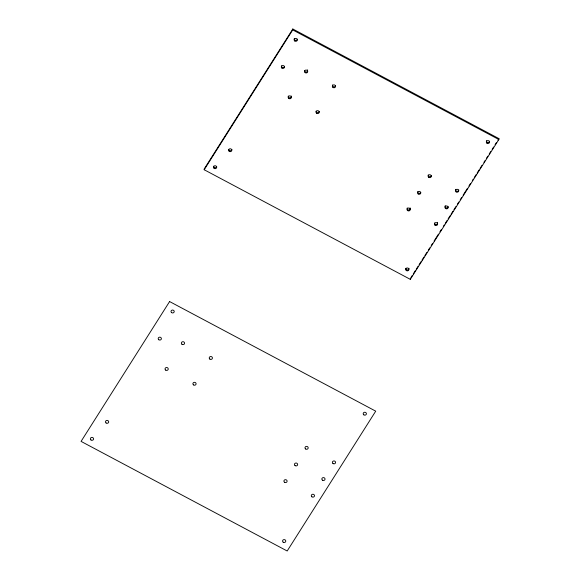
<?xml version="1.0" encoding="UTF-8"?>
<svg xmlns="http://www.w3.org/2000/svg" width="580" height="580" viewBox="0 0 580 580"><rect width="100%" height="100%" fill="white"/><g stroke="black" fill="none" stroke-linecap="round" stroke-linejoin="round"><path stroke-width="0.87" d="M204.189 169.744L204.276 168.838L292.813 29L498.93 138.606L498.843 139.512L410.314 279.35L204.189 169.744L292.726 29.906L292.813 29M410.314 279.35L410.401 278.443M410.879 277.682L412.329 275.391M413.301 273.861L415.236 270.802M416.201 269.279L418.137 266.22M419.108 264.69L421.044 261.638M422.008 260.108L423.944 257.049M424.908 255.519L426.844 252.467M428.301 250.176L429.751 247.877M431.201 245.587L432.651 243.295M434.101 241.005L438.458 234.124M439.908 231.833L441.358 229.542M443.294 226.483L444.265 224.953M445.23 223.43L447.165 220.371M448.137 218.841L450.073 215.789M451.037 214.259L452.973 211.2M453.937 209.67L455.873 206.618M457.33 204.327L458.78 202.029M460.23 199.737L461.68 197.446M463.13 195.155L467.487 188.275M468.937 185.984L470.387 183.693M472.323 180.634L473.295 179.104M474.259 177.582L476.195 174.522M477.166 172.992L479.095 169.94M480.066 168.41L482.002 165.351M483.938 162.299L484.902 160.769M486.352 158.478L487.809 156.179M489.259 153.888L490.709 151.597M492.159 149.306L493.609 147.016M495.066 144.717L496.516 142.426M497.966 140.135L498.93 138.606M292.726 29.906L498.843 139.512M291.392 96.048A1.602 1.45 5.5 0 1 289.877 97.86A1.602 1.45 5.5 0 1 288.296 96.041M319.29 111.447A1.602 1.45 5.5 0 1 317.564 112.665A1.602 1.45 5.5 0 1 316.107 111.135M307.697 71.101A1.602 1.45 5.5 0 1 304.587 70.521M307.531 69.832A1.602 1.45 5.5 0 1 307.675 70.1M335.552 85.912A1.602 1.45 5.5 0 1 333.514 86.775A1.602 1.45 5.5 0 1 332.529 84.912M420.768 192.422A1.602 1.45 5.5 0 1 417.673 191.697M431.382 175.508A1.602 1.45 5.5 0 1 429.497 176.697A1.602 1.45 5.5 0 1 428.243 174.906M410.14 207.93A1.602 1.45 5.5 0 1 408.755 210.025A1.602 1.45 5.5 0 1 407.262 207.944M216.71 166.801A1.602 1.45 5.5 0 1 213.592 166.213M297.41 39.172A1.602 1.45 5.5 0 1 295.524 40.368A1.602 1.45 5.5 0 1 294.27 38.577M408.965 268.286A1.602 1.45 5.5 0 1 407.407 269.954A1.602 1.45 5.5 0 1 405.797 268.272M489.614 141.23A1.602 1.45 5.5 0 1 487.722 142.571A1.602 1.45 5.5 0 1 486.504 140.643M231.899 149.386A1.602 1.45 5.5 0 1 230.318 150.749A1.602 1.45 5.5 0 1 228.701 149.364M284.555 66.432A1.602 1.45 5.5 0 1 282.699 67.483A1.602 1.45 5.5 0 1 281.416 65.83M458.787 189.928A1.602 1.45 5.5 0 1 456.895 191.262A1.602 1.45 5.5 0 1 455.677 189.341M448.231 206.719A1.602 1.45 5.5 0 1 446.063 207.829A1.602 1.45 5.5 0 1 445.331 205.639M437.625 223.633A1.602 1.45 5.5 0 1 434.507 223.054M437.45 222.365A1.602 1.45 5.5 0 1 437.603 222.633M169.599 301.556L81.069 441.395L287.187 551L375.724 411.162L169.599 301.556M165.655 370.091A1.602 1.45 5.5 0 0 168.229 369.192A1.602 1.45 5.5 0 0 166.04 367.604A1.602 1.45 5.5 0 0 165.655 370.091M193.51 384.902A1.602 1.45 5.5 0 0 196.076 384.003A1.602 1.45 5.5 0 0 193.894 382.416A1.602 1.45 5.5 0 0 193.51 384.902M181.989 344.281A1.602 1.45 5.5 0 0 184.563 343.389A1.602 1.45 5.5 0 0 182.374 341.801A1.602 1.45 5.5 0 0 181.989 344.281M209.844 359.092A1.602 1.45 5.5 0 0 212.418 358.201A1.602 1.45 5.5 0 0 210.228 356.613A1.602 1.45 5.5 0 0 209.844 359.092M295.06 465.602A1.602 1.45 5.5 0 0 297.634 464.703A1.602 1.45 5.5 0 0 295.445 463.123A1.602 1.45 5.5 0 0 295.06 465.602M305.602 448.956A1.602 1.45 5.5 0 0 308.176 448.057A1.602 1.45 5.5 0 0 305.986 446.477A1.602 1.45 5.5 0 0 305.602 448.956M284.519 482.248A1.602 1.45 5.5 0 0 287.093 481.357A1.602 1.45 5.5 0 0 284.911 479.769A1.602 1.45 5.5 0 0 284.519 482.248M90.995 439.981A1.602 1.45 5.5 0 0 93.569 439.082A1.602 1.45 5.5 0 0 91.379 437.494A1.602 1.45 5.5 0 0 90.995 439.981M171.629 312.627A1.602 1.45 5.5 0 0 174.203 311.728A1.602 1.45 5.5 0 0 172.013 310.14A1.602 1.45 5.5 0 0 171.629 312.627M283.192 542.184A1.602 1.45 5.5 0 0 285.759 541.285A1.602 1.45 5.5 0 0 283.576 539.697A1.602 1.45 5.5 0 0 283.192 542.184M363.82 414.83A1.602 1.45 5.5 0 0 366.393 413.932A1.602 1.45 5.5 0 0 364.204 412.344A1.602 1.45 5.5 0 0 363.82 414.83M106.104 422.979A1.602 1.45 5.5 0 0 108.677 422.08A1.602 1.45 5.5 0 0 106.488 420.5A1.602 1.45 5.5 0 0 106.104 422.979M158.804 339.742A1.602 1.45 5.5 0 0 161.378 338.843A1.602 1.45 5.5 0 0 159.188 337.263A1.602 1.45 5.5 0 0 158.804 339.742M332.993 463.522A1.602 1.45 5.5 0 0 335.566 462.623A1.602 1.45 5.5 0 0 333.377 461.042A1.602 1.45 5.5 0 0 332.993 463.522M322.451 480.167A1.602 1.45 5.5 0 0 325.025 479.268A1.602 1.45 5.5 0 0 322.835 477.688A1.602 1.45 5.5 0 0 322.451 480.167M311.91 496.813A1.602 1.45 5.5 0 0 314.483 495.922A1.602 1.45 5.5 0 0 312.294 494.334A1.602 1.45 5.5 0 0 311.91 496.813M288.775 98.441A1.602 1.45 5.5 0 0 291.349 97.541A1.602 1.45 5.5 0 0 289.166 95.954A1.602 1.45 5.5 0 0 288.775 98.441M316.629 113.252A1.602 1.45 5.5 0 0 319.203 112.353A1.602 1.45 5.5 0 0 317.013 110.766A1.602 1.45 5.5 0 0 316.629 113.252M305.116 72.638A1.602 1.45 5.5 0 0 307.683 71.739A1.602 1.45 5.5 0 0 305.5 70.151A1.602 1.45 5.5 0 0 305.116 72.638M332.971 87.45A1.602 1.45 5.5 0 0 335.537 86.55A1.602 1.45 5.5 0 0 333.355 84.963A1.602 1.45 5.5 0 0 332.971 87.45M418.187 193.959A1.602 1.45 5.5 0 0 420.754 193.06A1.602 1.45 5.5 0 0 418.572 191.472A1.602 1.45 5.5 0 0 418.187 193.959M428.729 177.306A1.602 1.45 5.5 0 0 431.295 176.414A1.602 1.45 5.5 0 0 429.113 174.826A1.602 1.45 5.5 0 0 428.729 177.306M407.646 210.605A1.602 1.45 5.5 0 0 410.22 209.706A1.602 1.45 5.5 0 0 408.03 208.118A1.602 1.45 5.5 0 0 407.646 210.605M214.121 168.331A1.602 1.45 5.5 0 0 216.695 167.431A1.602 1.45 5.5 0 0 214.506 165.851A1.602 1.45 5.5 0 0 214.121 168.331M294.749 40.977A1.602 1.45 5.5 0 0 297.322 40.078A1.602 1.45 5.5 0 0 295.14 38.498A1.602 1.45 5.5 0 0 294.749 40.977M406.312 270.534A1.602 1.45 5.5 0 0 408.885 269.635A1.602 1.45 5.5 0 0 406.696 268.047A1.602 1.45 5.5 0 0 406.312 270.534M486.946 143.18A1.602 1.45 5.5 0 0 489.513 142.281A1.602 1.45 5.5 0 0 487.33 140.694A1.602 1.45 5.5 0 0 486.946 143.18M229.231 151.329A1.602 1.45 5.5 0 0 231.797 150.43A1.602 1.45 5.5 0 0 229.615 148.85A1.602 1.45 5.5 0 0 229.231 151.329M281.931 68.092A1.602 1.45 5.5 0 0 284.497 67.193A1.602 1.45 5.5 0 0 282.315 65.612A1.602 1.45 5.5 0 0 281.931 68.092M456.112 191.871A1.602 1.45 5.5 0 0 458.686 190.972A1.602 1.45 5.5 0 0 456.503 189.392A1.602 1.45 5.5 0 0 456.112 191.871M445.578 208.524A1.602 1.45 5.5 0 0 448.144 207.625A1.602 1.45 5.5 0 0 445.962 206.038A1.602 1.45 5.5 0 0 445.578 208.524M435.036 225.17A1.602 1.45 5.5 0 0 437.61 224.271A1.602 1.45 5.5 0 0 435.421 222.684A1.602 1.45 5.5 0 0 435.036 225.17"/></g></svg>
